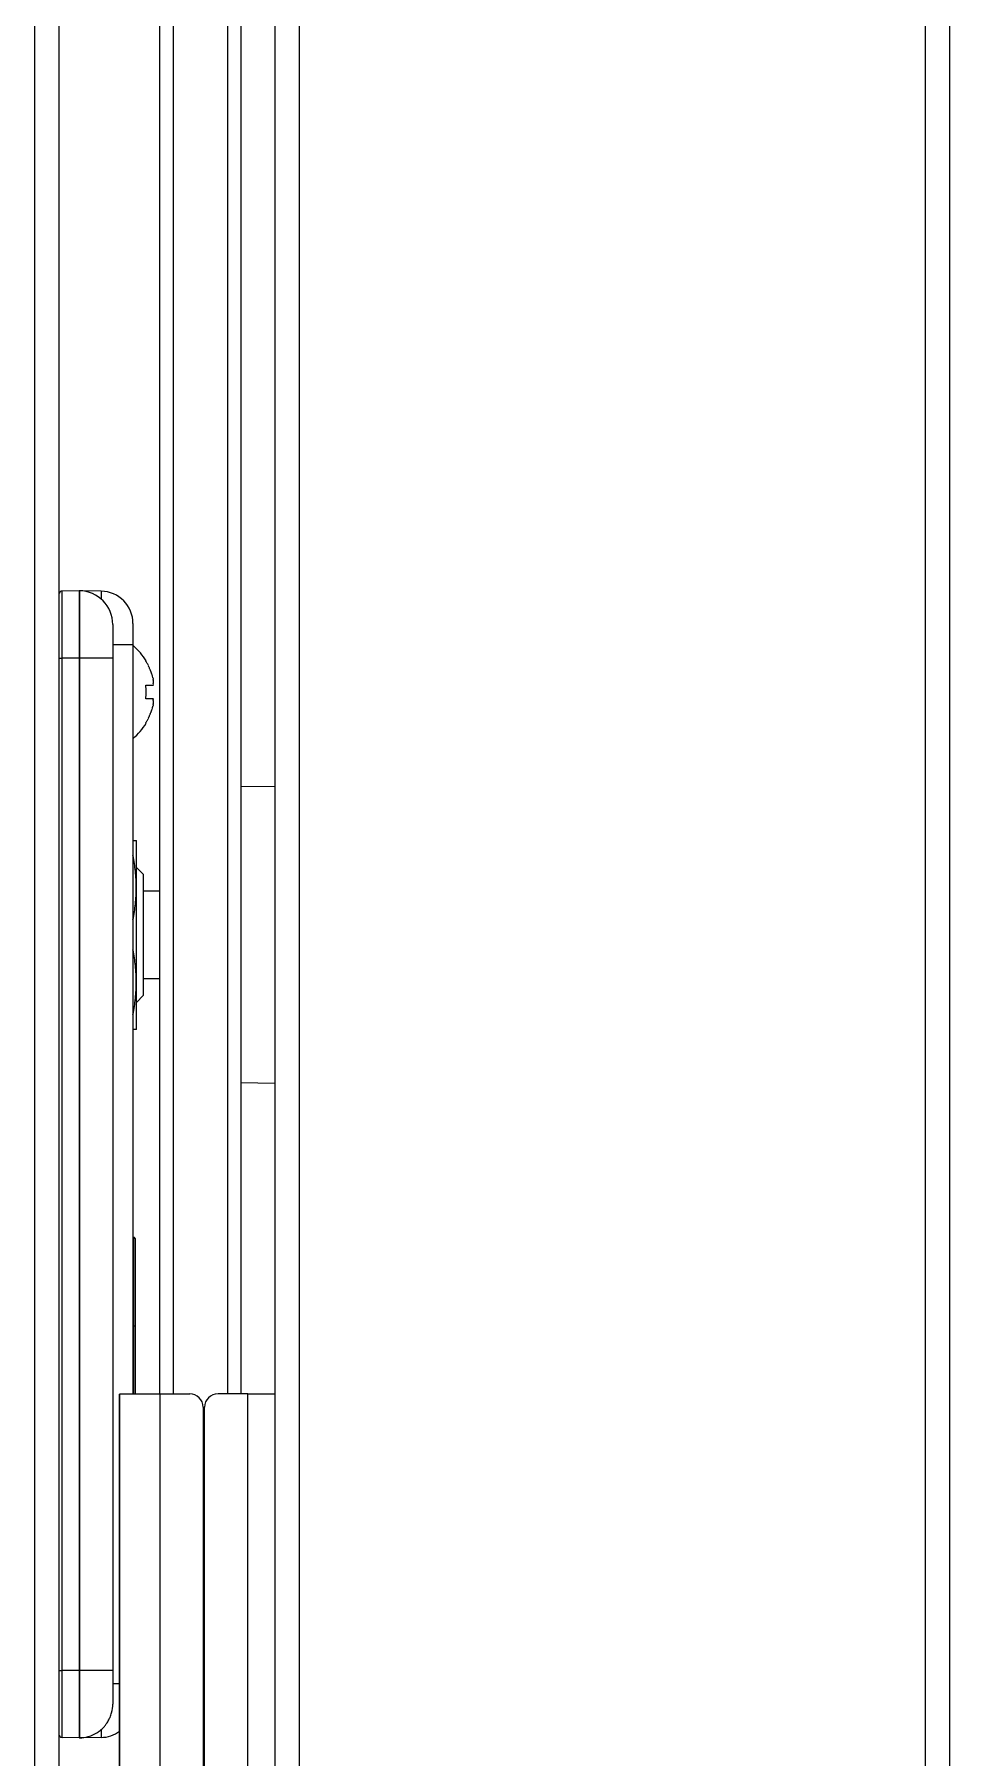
# Model space of a CAD drawing. Header units: millimetres. Extents: x -1584 to 3730, y -1918 to 2655.
# Drawn here: x 2332.4 to 2400.2, y 19.1 to 146.8 of the extents above; entities that cross this region are included whole.
import ezdxf

# ---------------------------------------------------------------- set-up
doc = ezdxf.new("R2010")
doc.units = ezdxf.units.MM
doc.header["$LTSCALE"] = 65.395
doc.layers.get('0').update_dxf_attribs({"linetype": 'CONTINUOUS'})
doc.layers.add('ASSI', color=7, linetype='CONTINUOUS')
doc.layers.add('GEOM', color=7, linetype='CONTINUOUS')

msp = doc.modelspace()

# ---------------------------------------------------------------- linework, layer by layer
at = {"linetype": 'Continuous'}
for p, q in [((2350.23, 982.55), (2350.23, -44.45)), ((2352.03, 982.55), (2352.03, -44.45)), ((2398.43, 982.55), (2398.43, -44.45)), ((2400.23, 982.55), (2400.23, -44.45)), ((2335.73, 105.55), (2334.48, 105.53)), ((2334.48, 103.62), (2334.48, 105.53)), ((2335.73, 105.55), (2335.73, 105.45)), ((2335.73, 105.45), (2335.73, 103.33)), ((2334.48, 100.55), (2334.48, 103.62)), ((2335.73, 103.33), (2335.73, 103.28)), ((2335.73, 103.28), (2335.73, 100.55)), ((2334.23, 100.55), (2334.48, 100.55)), ((2334.48, 25.55), (2334.48, 100.55)), ((2335.73, 100.55), (2334.48, 100.55)), ((2335.73, 100.55), (2335.73, 25.55)), ((2340.67, 100.35), (2340.71, 100.35)), ((2340.67, 98.55), (2341.23, 98.55)), ((2341.23, 97.55), (2340.67, 97.55)), ((2340.71, 95.75), (2340.67, 95.75)), ((2339.73, 87.05), (2339.97, 87.05)), ((2339.98, 87.03), (2339.97, 87.05)), ((2339.98, 85.05), (2339.98, 87.03)), ((2339.98, 84.85), (2339.98, 85.05)), ((2340.48, 84.55), (2339.98, 85.05)), ((2339.98, 80.05), (2339.98, 84.85)), ((2340.48, 84.55), (2340.48, 83.3)), ((2340.48, 83.3), (2340.48, 80.05)), ((2339.98, 75.25), (2339.98, 80.05)), ((2340.48, 80.05), (2340.48, 76.8)), ((2340.48, 76.8), (2340.48, 75.55)), ((2340.48, 75.55), (2339.98, 75.05)), ((2339.98, 75.05), (2339.98, 75.25)), ((2339.98, 73.07), (2339.98, 75.05)), ((2339.97, 73.05), (2339.73, 73.05)), ((2339.98, 73.07), (2339.97, 73.05)), ((2338.73, -0.95), (2338.73, 45.99)), ((2338.73, 45.99), (2338.73, -0.95)), ((2338.83, 46.05), (2341.73, 46.05)), ((2341.73, 46.05), (2343.93, 46.05)), ((2341.73, 46.05), (2341.73, -0.95)), ((2348.23, 46.05), (2346.03, 46.05)), ((2348.23, 46.05), (2349.23, 46.05)), ((2348.23, -0.95), (2348.23, 46.05)), ((2349.23, 46.05), (2350.23, 46.05)), ((2344.93, 45.05), (2344.93, 0.05)), ((2345.03, 0.05), (2345.03, 45.05)), ((2334.23, 25.55), (2334.48, 25.55)), ((2334.48, 22.48), (2334.48, 25.55)), ((2335.73, 25.55), (2334.48, 25.55)), ((2335.73, 25.55), (2335.73, 22.82)), ((2334.48, 20.57), (2334.48, 22.48)), ((2335.73, 22.82), (2335.73, 22.77)), ((2335.73, 22.77), (2335.73, 20.65)), ((2335.73, 20.55), (2334.48, 20.57)), ((2335.73, 20.65), (2335.73, 20.55)), ((2335.77, 20.55), (2335.73, 20.55)), ((2337.37, 20.58), (2335.77, 20.55))]:
    msp.add_line(p, q, dxfattribs=at)
for centre, radius, start, end in [((2334.48, 105.28), 0.25, 91, 180), ((2336.62, 97.86), 4.75, 28.9687, 31.5341), ((2336.63, 97.87), 4.75, 28.0074, 28.9684), ((2336.63, 97.87), 4.75, 26.6813, 28.0074), ((2336.63, 97.87), 4.74, 25.5402, 26.6812), ((2336.64, 97.87), 4.74, 24.5722, 25.5402), ((2336.64, 97.87), 4.73, 23.3175, 24.5722), ((2336.64, 97.87), 4.73, 22.5474, 23.3174), ((2336.65, 97.88), 4.72, 21.0025, 22.5476), ((2336.92, 98.05), 3.79, 0.0089, 7.5987), ((2336.66, 97.88), 4.72, 20.5181, 21.0023), ((2336.67, 97.88), 4.7, 18.4656, 20.5187), ((2336.69, 97.89), 4.68, 17.3773, 18.465), ((2336.7, 97.89), 4.67, 16.3949, 17.3772), ((2336.73, 97.9), 4.64, 14.3176, 16.3964), ((2339.24, 98.8), 2.01, 5.1401, 7.2744), ((2339.26, 98.8), 1.98, 4.2856, 5.1372), ((2339.26, 98.8), 1.98, 354.7442, 355.3991), ((2339.24, 98.8), 2.01, 352.7259, 354.7415), ((2339.27, 98.8), 1.97, 3.0233, 4.286), ((2339.28, 98.8), 1.96, 1.9964, 3.0228), ((2339.29, 98.8), 1.95, 0.9261, 1.9964), ((2339.29, 98.8), 1.95, 359.8006, 0.9258), ((2339.29, 98.8), 1.95, 358.8459, 359.8005), ((2339.29, 98.8), 1.96, 357.6234, 358.8455), ((2339.28, 98.8), 1.96, 356.7841, 357.6235), ((2339.27, 98.8), 1.97, 355.3984, 356.7833), ((2336.92, 98.05), 3.79, 352.4013, 359.9911), ((2336.73, 98.2), 4.64, 343.6036, 345.6824), ((2339.24, 97.3), 2.01, 5.2585, 7.2741), ((2339.26, 97.3), 1.98, 4.6009, 5.2558), ((2339.26, 97.3), 1.98, 354.8627, 355.7144), ((2339.24, 97.3), 2.01, 352.7256, 354.8598), ((2339.27, 97.3), 1.97, 3.2167, 4.6016), ((2339.28, 97.3), 1.96, 2.3765, 3.2159), ((2339.29, 97.3), 1.95, 1.1545, 2.3767), ((2339.29, 97.3), 1.95, 0.1995, 1.1541), ((2339.29, 97.3), 1.95, 359.0741, 0.1995), ((2339.29, 97.3), 1.95, 358.0037, 359.0738), ((2339.28, 97.3), 1.96, 356.9771, 358.0037), ((2339.27, 97.3), 1.97, 355.714, 356.9766), ((2336.62, 98.24), 4.75, 328.4659, 331.0313), ((2336.63, 98.23), 4.75, 331.0316, 331.9926), ((2336.63, 98.23), 4.75, 331.9926, 333.3187), ((2336.63, 98.23), 4.74, 333.3188, 334.4598), ((2336.64, 98.23), 4.74, 334.4598, 335.4278), ((2336.64, 98.23), 4.73, 335.4278, 336.6825), ((2336.64, 98.23), 4.73, 336.6826, 337.4526), ((2336.65, 98.22), 4.72, 337.4524, 338.9975), ((2336.66, 98.22), 4.72, 338.9977, 339.4819), ((2336.67, 98.22), 4.7, 339.4813, 341.5344), ((2336.69, 98.21), 4.68, 341.535, 342.6227), ((2336.7, 98.21), 4.67, 342.6228, 343.6051), ((2343.93, 45.05), 1, 0, 90), ((2346.03, 45.05), 1, 90, 180), ((2334.48, 20.82), 0.25, 180, 269)]:
    msp.add_arc(centre, radius, start, end, dxfattribs=at)
for points, knots in [([(2339.73, 81.16), (2339.81, 81.55), (2339.93, 82.35), (2339.99, 83.55), (2339.93, 84.75), (2339.81, 85.55), (2339.73, 85.94)], [0, 0, 0, 0, 0.250299, 0.5, 0.749701, 1, 1, 1, 1]), ([(2339.73, 74.16), (2339.81, 74.55), (2339.93, 75.35), (2339.99, 76.55), (2339.93, 77.75), (2339.81, 78.55), (2339.73, 78.94)], [0, 0, 0, 0, 0.250299, 0.5, 0.749701, 1, 1, 1, 1]), ([(2338.73, 45.99), (2338.73, 46), (2338.73, 46.02), (2338.76, 46.04), (2338.79, 46.05), (2338.82, 46.05), (2338.83, 46.05)], [0, 0, 0, 0, 0.206258, 0.408705, 0.663341, 1, 1, 1, 1])]:
    msp.add_open_spline(points, degree=3, knots=knots, dxfattribs=at)
at = {"layer": 'ASSI', "linetype": 'Continuous'}
for p, q in [((2341.73, 83.3), (2340.48, 83.3)), ((2341.73, 76.8), (2340.48, 76.8)), ((2339.78, 57.65), (2339.73, 57.65))]:
    msp.add_line(p, q, dxfattribs=at)
for centre, start, end in [((2336.61, 97.85), 48.5763, 49.3993), ((2336.61, 97.85), 31.5974, 48.5763), ((2336.61, 97.85), 31.4579, 31.5974), ((2336.61, 98.25), 310.6007, 328.4026), ((2336.61, 98.25), 328.4026, 328.5421)]:
    msp.add_arc(centre, 4.8, start, end, dxfattribs=at)
at = {"layer": 'GEOM', "linetype": 'Continuous'}
for p, q in [((2332.43, 982.35), (2332.43, -137.15)), ((2334.23, 982.35), (2334.23, 17.15)), ((2341.73, 46.05), (2341.73, 892.05)), ((2341.73, 46.05), (2341.73, 892.05)), ((2342.73, 46.05), (2342.73, 892.05)), ((2346.73, 892.05), (2346.73, 46.05)), ((2347.73, 892.05), (2347.73, 46.05)), ((2347.73, 892.05), (2347.73, 46.05)), ((2335.77, 105.55), (2335.73, 105.55)), ((2337.37, 105.52), (2335.77, 105.55)), ((2335.77, 105.55), (2335.77, 105.45)), ((2335.77, 105.45), (2335.77, 103.33)), ((2337.37, 105.52), (2337.37, 104.91)), ((2335.77, 103.33), (2335.77, 103.28)), ((2335.77, 103.28), (2335.77, 100.55)), ((2338.23, 103.05), (2338.23, 100.55)), ((2339.73, 103.12), (2339.73, 101.55)), ((2339.73, 101.55), (2338.23, 101.55)), ((2339.73, 101.55), (2339.73, 46.05)), ((2339.73, 101.55), (2339.73, 46.05)), ((2335.77, 100.55), (2335.73, 100.55)), ((2338.23, 100.55), (2335.77, 100.55)), ((2335.77, 100.55), (2335.77, 25.55)), ((2338.23, 100.55), (2338.23, 25.55)), ((2338.23, 100.55), (2338.23, 25.55)), ((2350.23, 91.05), (2347.73, 91.01)), ((2350.23, 69.05), (2347.73, 69.09)), ((2339.78, 57.65), (2339.78, 57.45)), ((2339.88, 57.55), (2339.88, 57.46)), ((2339.88, 57.46), (2339.88, 56.45)), ((2339.78, 57.45), (2339.78, 56.55)), ((2339.78, 56.55), (2339.78, 56.43)), ((2339.78, 56.43), (2339.78, 53.45)), ((2339.88, 56.45), (2339.88, 56.34)), ((2339.88, 56.34), (2339.88, 53.45)), ((2339.78, 53.45), (2339.78, 53.35)), ((2339.78, 53.35), (2339.78, 53.24)), ((2339.78, 53.24), (2339.78, 53.03)), ((2339.78, 53.03), (2339.78, 52.97)), ((2339.78, 52.97), (2339.78, 52.75)), ((2339.78, 52.75), (2339.78, 51.5)), ((2339.88, 53.45), (2339.88, 53.35)), ((2339.88, 53.35), (2339.88, 53.24)), ((2339.88, 53.24), (2339.88, 52.97)), ((2339.88, 52.97), (2339.88, 52.75)), ((2339.88, 52.75), (2339.88, 51.5)), ((2339.78, 51.5), (2339.78, 51.44)), ((2339.78, 51.44), (2339.78, 51.3)), ((2339.78, 51.3), (2339.78, 51.05)), ((2339.88, 51.5), (2339.88, 51.44)), ((2339.88, 51.44), (2339.88, 51.4)), ((2339.88, 51.4), (2339.88, 51.37)), ((2339.88, 51.37), (2339.88, 51.3)), ((2339.88, 51.3), (2339.88, 51.05)), ((2339.78, 51.05), (2339.78, 50.8)), ((2339.88, 51.05), (2339.78, 51.05)), ((2339.78, 50.8), (2339.78, 50.77)), ((2339.78, 50.77), (2339.78, 50.66)), ((2339.78, 50.66), (2339.78, 50.6)), ((2339.78, 50.6), (2339.78, 50.59)), ((2339.78, 50.59), (2339.78, 49.88)), ((2339.78, 49.88), (2339.78, 49.85)), ((2339.78, 49.85), (2339.78, 49.13)), ((2339.88, 51.05), (2339.88, 50.8)), ((2339.88, 50.8), (2339.88, 50.77)), ((2339.88, 50.77), (2339.88, 50.7)), ((2339.88, 50.7), (2339.88, 50.66)), ((2339.88, 50.66), (2339.88, 50.6)), ((2339.88, 50.6), (2339.88, 50.59)), ((2339.88, 50.59), (2339.88, 49.98)), ((2339.88, 49.98), (2339.88, 49.95)), ((2339.88, 49.95), (2339.88, 49.88)), ((2339.88, 49.88), (2339.88, 49.85)), ((2339.88, 49.85), (2339.88, 49.13)), ((2339.78, 49.13), (2339.78, 49.05)), ((2339.78, 49.05), (2339.78, 48.86)), ((2339.78, 48.86), (2339.78, 48.84)), ((2339.78, 48.84), (2339.78, 48.76)), ((2339.78, 48.76), (2339.78, 48.75)), ((2339.78, 48.75), (2339.78, 48.65)), ((2339.78, 48.65), (2339.78, 46.05)), ((2339.88, 49.13), (2339.88, 49.05)), ((2339.88, 49.05), (2339.88, 48.96)), ((2339.88, 48.96), (2339.88, 48.91)), ((2339.88, 48.91), (2339.88, 48.86)), ((2339.88, 48.86), (2339.88, 48.79)), ((2339.88, 48.79), (2339.88, 48.76)), ((2339.88, 48.76), (2339.88, 48.75)), ((2339.88, 48.75), (2339.88, 48.65)), ((2339.88, 48.65), (2339.88, 46.05)), ((2345.03, 44.55), (2344.93, 44.55)), ((2335.77, 25.55), (2335.73, 25.55)), ((2335.77, 25.55), (2335.77, 22.82)), ((2338.23, 25.55), (2335.77, 25.55)), ((2338.23, 25.55), (2338.23, 23.05)), ((2338.73, 24.55), (2338.23, 24.55)), ((2335.77, 22.82), (2335.77, 22.77)), ((2335.77, 22.77), (2335.77, 20.65)), ((2335.77, 20.55), (2335.73, 20.55)), ((2335.77, 20.65), (2335.77, 20.55)), ((2337.37, 20.58), (2335.77, 20.55)), ((2337.37, 21.19), (2337.37, 20.58))]:
    msp.add_line(p, q, dxfattribs=at)
for centre, radius, start, end in [((2335.73, 103.05), 2.5, 0, 89), ((2337.33, 103.12), 2.4, 0, 89), ((2339.78, 57.55), 0.1, 0, 90), ((2335.73, 23.05), 2.5, 345.1667, 360), ((2335.73, 23.05), 2.5, 345.1667, 360), ((2335.73, 23.05), 2.5, 321.8083, 330.3334), ((2335.73, 23.05), 2.5, 321.8083, 330.3334), ((2335.73, 23.05), 2.5, 330.3334, 336.8967), ((2335.73, 23.05), 2.5, 330.3334, 336.8967), ((2335.73, 23.05), 2.5, 336.8967, 345.1667), ((2335.73, 23.05), 2.5, 336.8967, 345.1667), ((2335.73, 23.05), 2.5, 271, 285.8333), ((2335.73, 23.05), 2.5, 271, 285.8333), ((2335.73, 23.05), 2.5, 285.8333, 290.4946), ((2335.73, 23.05), 2.5, 285.8333, 290.4946), ((2335.73, 23.05), 2.5, 290.4946, 300.6667), ((2335.73, 23.05), 2.5, 290.4946, 300.6667), ((2335.73, 23.05), 2.5, 300.6667, 306.5025), ((2335.73, 23.05), 2.5, 300.6667, 306.5025), ((2335.73, 23.05), 2.5, 306.5025, 315.5), ((2335.73, 23.05), 2.5, 306.5025, 315.5), ((2337.33, 22.98), 2.4, 271, 306.0166), ((2335.73, 23.05), 2.5, 315.5, 321.8083), ((2335.73, 23.05), 2.5, 315.5, 321.8083)]:
    msp.add_arc(centre, radius, start, end, dxfattribs=at)

doc.saveas('drawing.dxf')
